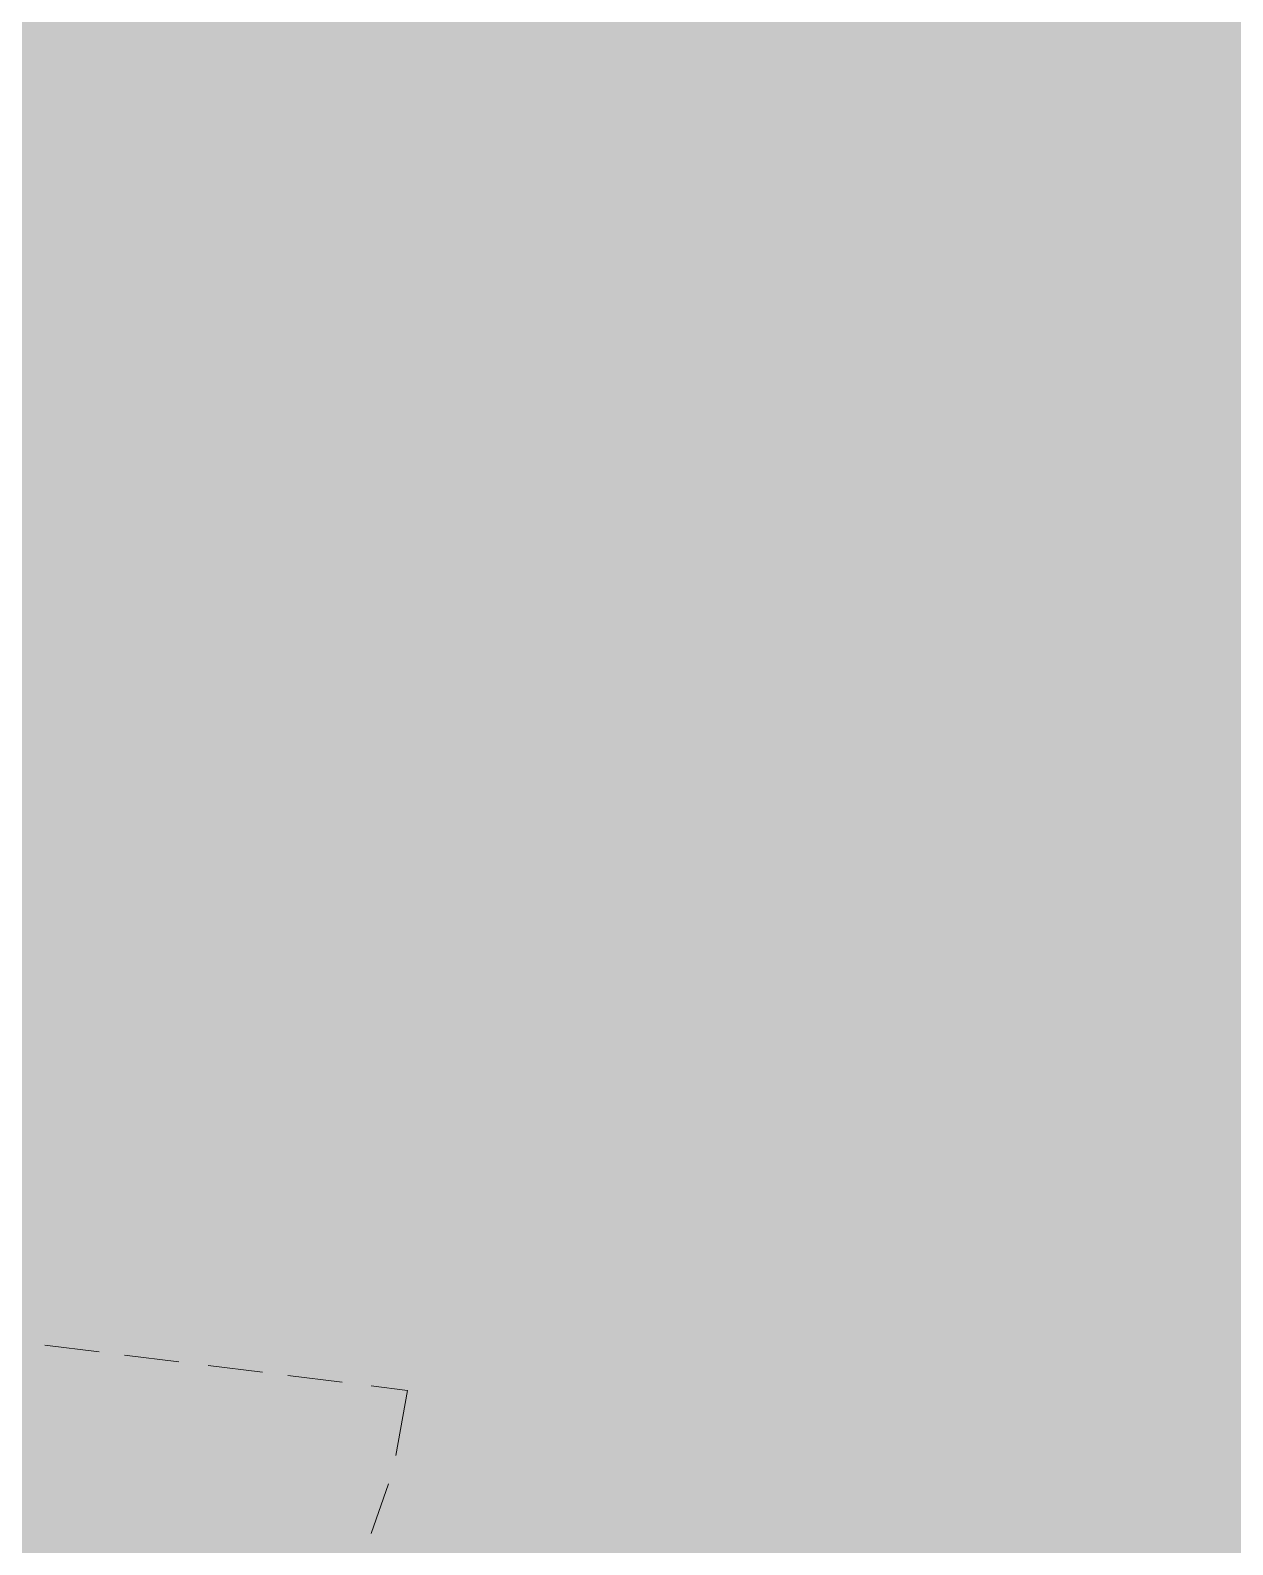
# Model space of a CAD drawing. Header units: metres. Extents: x -4 to 509425, y 7549 to 4732445.
# Drawn here: x 475991.41 to 475994.195, y 4719783.358 to 4719786.865 of the extents above; entities that cross this region are included whole.
import ezdxf

# ---------------------------------------------------------------- set-up
doc = ezdxf.new("R2010")
doc.units = ezdxf.units.M
doc.header["$LTSCALE"] = 0.01
doc.header["$MEASUREMENT"] = 0
doc.layers.get('0').update_dxf_attribs({"lineweight": 0})
for name, color, linetype in [('_SUBESTACIÓN', 1, 'Continuous'), ('NUDO GAROÑA', 211, 'Continuous'), ('SUBESTACION LA VID', 253, 'Continuous')]:
    doc.layers.add(name, color=color, linetype=linetype)

# ---------------------------------------------------------------- blocks, each defined once
blk = doc.blocks.new('A$Cfff6051d')
at = {"layer": 'SUBESTACION LA VID', "lineweight": 15}
for p, q in [((475991.5696, 4719783.805), (475991.4436, 4719783.8208)), ((475991.7544, 4719783.7819), (475991.6284, 4719783.7977)), ((475991.9476, 4719783.7576), (475991.8216, 4719783.7734)), ((475992.1324, 4719783.7345), (475992.0064, 4719783.7503)), ((475992.1995, 4719783.3848), (475992.2394, 4719783.4992))]:
    blk.add_line(p, q, dxfattribs=at)
blk.add_lwpolyline([(475992.2563, 4719783.5654), (475992.2836, 4719783.7155), (475992.1996, 4719783.726)], dxfattribs=at)

msp = doc.modelspace()

# ---------------------------------------------------------------- hatches: boundary and pattern name
at = {"layer": '_SUBESTACIÓN', "transparency": 33554559}
h = msp.add_hatch(color=1, dxfattribs=at)
h.dxf.hatch_style = 1
h.paths.add_polyline_path([(475968.6399, 4719805.825), (476089.9386, 4719790.615), (476078.1686, 4719696.74), (475956.8686, 4719711.9502)])

# ---------------------------------------------------------------- linework, layer by layer
at = {"layer": 'NUDO GAROÑA', "color": 1, "const_width": 10}
msp.add_lwpolyline([(475987.4253, 4719791.9783), (475987.5838, 4719791.6713), (475987.7316, 4719791.3591), (475987.7437, 4719791.3323)], dxfattribs=at)

# ---------------------------------------------------------------- block references
at = {"linetype": 'Continuous'}
msp.add_blockref('A$Cfff6051d', (0, 0), dxfattribs=at)

doc.saveas('drawing.dxf')
